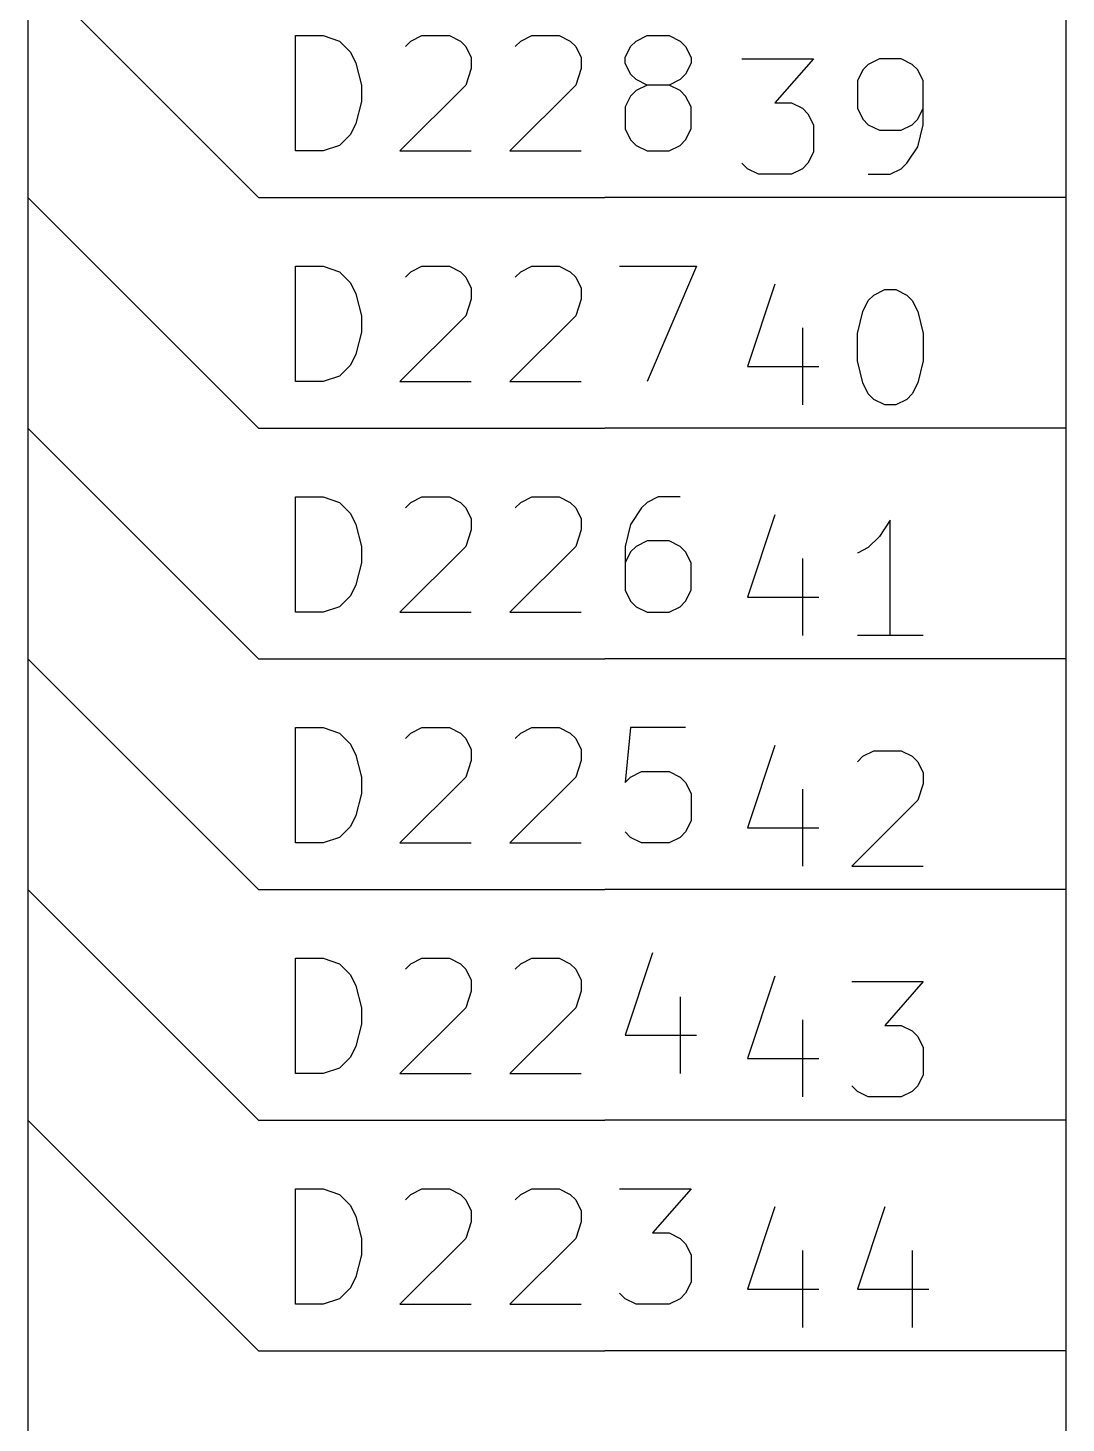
# Model space of a CAD drawing. Extents: x 0.4 to 11.3, y -7.9 to -0.4.
# Drawn here: x 3.8 to 4.25, y -6.931 to -6.326 of the extents above; entities that cross this region are included whole.
import ezdxf

# ---------------------------------------------------------------- set-up
doc = ezdxf.new("R2010")
doc.units = 0
doc.header["$MEASUREMENT"] = 0
for name, color, linetype in [('BLUE2', 5, 'CONTINUOUS'), ('GRAY1', 251, 'CONTINUOUS'), ('GREEN3', 91, 'CONTINUOUS'), ('LYELLOW', 51, 'CONTINUOUS'), ('RED2', 1, 'CONTINUOUS'), ('RED3', 11, 'CONTINUOUS')]:
    doc.layers.add(name, color=color, linetype=linetype)

msp = doc.modelspace()

# ---------------------------------------------------------------- linework, layer by layer
at = {"layer": 'BLUE2', "linetype": 'CONTINUOUS'}
for p, q in [((3.8, -6.3), (3.8, -6.4)), ((3.8, -6.4), (3.8, -6.5)), ((3.8, -6.5), (3.8, -6.6)), ((3.8, -6.6), (3.8, -6.7)), ((3.8, -6.7), (3.8, -6.8)), ((3.8, -6.8), (3.8, -7.45))]:
    msp.add_line(p, q, dxfattribs=at)
at = {"layer": 'GRAY1', "linetype": 'CONTINUOUS'}
for p, q in [((3.91601, -6.3798), (3.91601, -6.3298)), ((3.91601, -6.3298), (3.92792, -6.3298)), ((3.92792, -6.3298), (3.93506, -6.33218)), ((3.93506, -6.33218), (3.93982, -6.33694)), ((3.96363, -6.33456), (3.96601, -6.33218)), ((3.96601, -6.33218), (3.97078, -6.3298)), ((3.97078, -6.3298), (3.98268, -6.3298)), ((3.98268, -6.3298), (3.98744, -6.33218)), ((3.98744, -6.33218), (3.98982, -6.33456)), ((4.01125, -6.33456), (4.01363, -6.33218)), ((4.01363, -6.33218), (4.01839, -6.3298)), ((4.01839, -6.3298), (4.0303, -6.3298)), ((4.0303, -6.3298), (4.03506, -6.33218)), ((4.03506, -6.33218), (4.03744, -6.33456)), ((4.06125, -6.33456), (4.06363, -6.33218)), ((4.06363, -6.33218), (4.06839, -6.3298)), ((4.06839, -6.3298), (4.07792, -6.3298)), ((4.07792, -6.3298), (4.08268, -6.33218)), ((4.08268, -6.33218), (4.08506, -6.33456)), ((3.93982, -6.33694), (3.9422, -6.3417)), ((3.98982, -6.33456), (3.9922, -6.33932)), ((4.03744, -6.33456), (4.03982, -6.33932)), ((4.05887, -6.33932), (4.06125, -6.33456)), ((4.08506, -6.33456), (4.08744, -6.33932)), ((3.9422, -6.3417), (3.94458, -6.35123)), ((3.9922, -6.34409), (3.98982, -6.35123)), ((3.9922, -6.33932), (3.9922, -6.34409)), ((4.03982, -6.34409), (4.03744, -6.35123)), ((4.03982, -6.33932), (4.03982, -6.34409)), ((4.05887, -6.3417), (4.05887, -6.33932)), ((4.06125, -6.34647), (4.05887, -6.3417)), ((4.08744, -6.3417), (4.08506, -6.34647)), ((4.08744, -6.33932), (4.08744, -6.3417)), ((4.06363, -6.34885), (4.06125, -6.34647)), ((4.06839, -6.35123), (4.06363, -6.34885)), ((4.08268, -6.34885), (4.07792, -6.35123)), ((4.08506, -6.34647), (4.08268, -6.34885)), ((3.94458, -6.35123), (3.94458, -6.35837)), ((3.98982, -6.35123), (3.96125, -6.3798)), ((4.03744, -6.35123), (4.00887, -6.3798)), ((4.06125, -6.35599), (4.05887, -6.36075)), ((4.06363, -6.35361), (4.06125, -6.35599)), ((4.06839, -6.35123), (4.06363, -6.35361)), ((4.07792, -6.35123), (4.06839, -6.35123)), ((4.08268, -6.35361), (4.07792, -6.35123)), ((4.08506, -6.35599), (4.08268, -6.35361)), ((4.08744, -6.36075), (4.08506, -6.35599)), ((3.94458, -6.35837), (3.9422, -6.36789)), ((4.05887, -6.36075), (4.05887, -6.37028)), ((4.08744, -6.37028), (4.08744, -6.36075)), ((3.9422, -6.36789), (3.93982, -6.37266)), ((3.93982, -6.37266), (3.93506, -6.37742)), ((4.05887, -6.37028), (4.06125, -6.37504)), ((4.06125, -6.37504), (4.06363, -6.37742)), ((4.08268, -6.37742), (4.08506, -6.37504)), ((4.08506, -6.37504), (4.08744, -6.37028)), ((3.92792, -6.3798), (3.91601, -6.3798)), ((3.93506, -6.37742), (3.92792, -6.3798)), ((3.96125, -6.3798), (3.9922, -6.3798)), ((4.00887, -6.3798), (4.03982, -6.3798)), ((4.06363, -6.37742), (4.06839, -6.3798)), ((4.06839, -6.3798), (4.07792, -6.3798)), ((4.07792, -6.3798), (4.08268, -6.37742)), ((3.91601, -6.4798), (3.91601, -6.4298)), ((3.91601, -6.4298), (3.92792, -6.4298)), ((3.92792, -6.4298), (3.93506, -6.43218)), ((3.93506, -6.43218), (3.93982, -6.43694)), ((3.96363, -6.43456), (3.96601, -6.43218)), ((3.96601, -6.43218), (3.97078, -6.4298)), ((3.97078, -6.4298), (3.98268, -6.4298)), ((3.98268, -6.4298), (3.98744, -6.43218)), ((3.98744, -6.43218), (3.98982, -6.43456)), ((3.98982, -6.43456), (3.9922, -6.43932)), ((4.01125, -6.43456), (4.01363, -6.43218)), ((4.01363, -6.43218), (4.01839, -6.4298)), ((4.01839, -6.4298), (4.0303, -6.4298)), ((4.0303, -6.4298), (4.03506, -6.43218)), ((4.03506, -6.43218), (4.03744, -6.43456)), ((4.03744, -6.43456), (4.03982, -6.43932)), ((4.05649, -6.4298), (4.08982, -6.4298)), ((4.08982, -6.4298), (4.06839, -6.4798)), ((3.93982, -6.43694), (3.9422, -6.4417)), ((3.9422, -6.4417), (3.94458, -6.45123)), ((3.9922, -6.43932), (3.9922, -6.44409)), ((4.03982, -6.43932), (4.03982, -6.44409)), ((3.9922, -6.44409), (3.98982, -6.45123)), ((4.03982, -6.44409), (4.03744, -6.45123)), ((3.94458, -6.45123), (3.94458, -6.45837)), ((3.98982, -6.45123), (3.96125, -6.4798)), ((4.03744, -6.45123), (4.00887, -6.4798)), ((3.94458, -6.45837), (3.9422, -6.46789)), ((3.9422, -6.46789), (3.93982, -6.47266)), ((3.93506, -6.47742), (3.92792, -6.4798)), ((3.93982, -6.47266), (3.93506, -6.47742)), ((3.92792, -6.4798), (3.91601, -6.4798)), ((3.96125, -6.4798), (3.9922, -6.4798)), ((4.00887, -6.4798), (4.03982, -6.4798)), ((3.91601, -6.5798), (3.91601, -6.5298)), ((3.91601, -6.5298), (3.92792, -6.5298)), ((3.92792, -6.5298), (3.93506, -6.53218)), ((3.93506, -6.53218), (3.93982, -6.53694)), ((3.96363, -6.53456), (3.96601, -6.53218)), ((3.96601, -6.53218), (3.97078, -6.5298)), ((3.97078, -6.5298), (3.98268, -6.5298)), ((3.98268, -6.5298), (3.98744, -6.53218)), ((3.98744, -6.53218), (3.98982, -6.53456)), ((4.01125, -6.53456), (4.01363, -6.53218)), ((4.01363, -6.53218), (4.01839, -6.5298)), ((4.01839, -6.5298), (4.0303, -6.5298)), ((4.0303, -6.5298), (4.03506, -6.53218)), ((4.03506, -6.53218), (4.03744, -6.53456)), ((4.06839, -6.53218), (4.06601, -6.53456)), ((4.07315, -6.5298), (4.06839, -6.53218)), ((4.08268, -6.5298), (4.07315, -6.5298)), ((3.93982, -6.53694), (3.9422, -6.5417)), ((3.98982, -6.53456), (3.9922, -6.53932)), ((4.03744, -6.53456), (4.03982, -6.53932)), ((4.06601, -6.53456), (4.06125, -6.5417)), ((3.9422, -6.5417), (3.94458, -6.55123)), ((3.9922, -6.54409), (3.98982, -6.55123)), ((3.9922, -6.53932), (3.9922, -6.54409)), ((4.03982, -6.54409), (4.03744, -6.55123)), ((4.03982, -6.53932), (4.03982, -6.54409)), ((4.06125, -6.5417), (4.05887, -6.55123)), ((4.06839, -6.54885), (4.06363, -6.55123)), ((4.07792, -6.54885), (4.06839, -6.54885)), ((4.08268, -6.55123), (4.07792, -6.54885)), ((3.94458, -6.55123), (3.94458, -6.55837)), ((3.98982, -6.55123), (3.96125, -6.5798)), ((4.03744, -6.55123), (4.00887, -6.5798)), ((4.05887, -6.55123), (4.05887, -6.57028)), ((4.06125, -6.55361), (4.05887, -6.55837)), ((4.06363, -6.55123), (4.06125, -6.55361)), ((4.08506, -6.55361), (4.08268, -6.55123)), ((4.08744, -6.55837), (4.08506, -6.55361)), ((3.94458, -6.55837), (3.9422, -6.56789)), ((4.08744, -6.57028), (4.08744, -6.55837)), ((3.9422, -6.56789), (3.93982, -6.57266)), ((3.93982, -6.57266), (3.93506, -6.57742)), ((4.05887, -6.57028), (4.06125, -6.57504)), ((4.08506, -6.57504), (4.08744, -6.57028)), ((3.92792, -6.5798), (3.91601, -6.5798)), ((3.93506, -6.57742), (3.92792, -6.5798)), ((3.96125, -6.5798), (3.9922, -6.5798)), ((4.00887, -6.5798), (4.03982, -6.5798)), ((4.06125, -6.57504), (4.06363, -6.57742)), ((4.06363, -6.57742), (4.06839, -6.5798)), ((4.06839, -6.5798), (4.07792, -6.5798)), ((4.07792, -6.5798), (4.08268, -6.57742)), ((4.08268, -6.57742), (4.08506, -6.57504)), ((3.91601, -6.6798), (3.91601, -6.6298)), ((3.91601, -6.6298), (3.92792, -6.6298)), ((3.92792, -6.6298), (3.93506, -6.63218)), ((3.93506, -6.63218), (3.93982, -6.63694)), ((3.96363, -6.63456), (3.96601, -6.63218)), ((3.96601, -6.63218), (3.97078, -6.6298)), ((3.97078, -6.6298), (3.98268, -6.6298)), ((3.98268, -6.6298), (3.98744, -6.63218)), ((3.98744, -6.63218), (3.98982, -6.63456)), ((3.98982, -6.63456), (3.9922, -6.63932)), ((4.01125, -6.63456), (4.01363, -6.63218)), ((4.01363, -6.63218), (4.01839, -6.6298)), ((4.01839, -6.6298), (4.0303, -6.6298)), ((4.0303, -6.6298), (4.03506, -6.63218)), ((4.03506, -6.63218), (4.03744, -6.63456)), ((4.03744, -6.63456), (4.03982, -6.63932)), ((4.06125, -6.6298), (4.05887, -6.65361)), ((4.08506, -6.6298), (4.06125, -6.6298)), ((3.93982, -6.63694), (3.9422, -6.6417)), ((3.9922, -6.63932), (3.9922, -6.64409)), ((4.03982, -6.63932), (4.03982, -6.64409)), ((3.9422, -6.6417), (3.94458, -6.65123)), ((3.9922, -6.64409), (3.98982, -6.65123)), ((4.03982, -6.64409), (4.03744, -6.65123)), ((3.94458, -6.65123), (3.94458, -6.65837)), ((3.98982, -6.65123), (3.96125, -6.6798)), ((4.03744, -6.65123), (4.00887, -6.6798)), ((4.05887, -6.65361), (4.06125, -6.65123)), ((4.06125, -6.65123), (4.06601, -6.64885)), ((4.06601, -6.64885), (4.07792, -6.64885)), ((4.07792, -6.64885), (4.08268, -6.65123)), ((4.08268, -6.65123), (4.08506, -6.65361)), ((3.94458, -6.65837), (3.9422, -6.66789)), ((4.08506, -6.65361), (4.08744, -6.65837)), ((4.08744, -6.65837), (4.08744, -6.67028)), ((3.9422, -6.66789), (3.93982, -6.67266)), ((4.08744, -6.67028), (4.08506, -6.67504)), ((3.93506, -6.67742), (3.92792, -6.6798)), ((3.93982, -6.67266), (3.93506, -6.67742)), ((4.06125, -6.67742), (4.05887, -6.67504)), ((4.06601, -6.6798), (4.06125, -6.67742)), ((4.08268, -6.67742), (4.07792, -6.6798)), ((4.08506, -6.67504), (4.08268, -6.67742)), ((3.92792, -6.6798), (3.91601, -6.6798)), ((3.96125, -6.6798), (3.9922, -6.6798)), ((4.00887, -6.6798), (4.03982, -6.6798)), ((4.07792, -6.6798), (4.06601, -6.6798)), ((3.91601, -6.7798), (3.91601, -6.7298)), ((3.91601, -6.7298), (3.92792, -6.7298)), ((3.92792, -6.7298), (3.93506, -6.73218)), ((3.96601, -6.73218), (3.97078, -6.7298)), ((3.97078, -6.7298), (3.98268, -6.7298)), ((3.98268, -6.7298), (3.98744, -6.73218)), ((4.01363, -6.73218), (4.01839, -6.7298)), ((4.01839, -6.7298), (4.0303, -6.7298)), ((4.0303, -6.7298), (4.03506, -6.73218)), ((4.07077, -6.72742), (4.05887, -6.76313)), ((3.93506, -6.73218), (3.93982, -6.73694)), ((3.93982, -6.73694), (3.9422, -6.7417)), ((3.96363, -6.73456), (3.96601, -6.73218)), ((3.98744, -6.73218), (3.98982, -6.73456)), ((3.98982, -6.73456), (3.9922, -6.73932)), ((4.01125, -6.73456), (4.01363, -6.73218)), ((4.03506, -6.73218), (4.03744, -6.73456)), ((4.03744, -6.73456), (4.03982, -6.73932)), ((3.9422, -6.7417), (3.94458, -6.75123)), ((3.9922, -6.74409), (3.98982, -6.75123)), ((3.9922, -6.73932), (3.9922, -6.74409)), ((4.03982, -6.74409), (4.03744, -6.75123)), ((4.03982, -6.73932), (4.03982, -6.74409)), ((4.08268, -6.74647), (4.08268, -6.7798)), ((3.94458, -6.75123), (3.94458, -6.75837)), ((3.98982, -6.75123), (3.96125, -6.7798)), ((4.03744, -6.75123), (4.00887, -6.7798)), ((3.94458, -6.75837), (3.9422, -6.76789)), ((3.9422, -6.76789), (3.93982, -6.77266)), ((4.05887, -6.76313), (4.08982, -6.76313)), ((3.93982, -6.77266), (3.93506, -6.77742)), ((3.92792, -6.7798), (3.91601, -6.7798)), ((3.93506, -6.77742), (3.92792, -6.7798)), ((3.96125, -6.7798), (3.9922, -6.7798)), ((4.00887, -6.7798), (4.03982, -6.7798)), ((3.91601, -6.8798), (3.91601, -6.8298)), ((3.91601, -6.8298), (3.92792, -6.8298)), ((3.92792, -6.8298), (3.93506, -6.83218)), ((3.93506, -6.83218), (3.93982, -6.83694)), ((3.96363, -6.83456), (3.96601, -6.83218)), ((3.96601, -6.83218), (3.97078, -6.8298)), ((3.97078, -6.8298), (3.98268, -6.8298)), ((3.98268, -6.8298), (3.98744, -6.83218)), ((3.98744, -6.83218), (3.98982, -6.83456)), ((3.98982, -6.83456), (3.9922, -6.83932)), ((4.01125, -6.83456), (4.01363, -6.83218)), ((4.01363, -6.83218), (4.01839, -6.8298)), ((4.01839, -6.8298), (4.0303, -6.8298)), ((4.0303, -6.8298), (4.03506, -6.83218)), ((4.03506, -6.83218), (4.03744, -6.83456)), ((4.03744, -6.83456), (4.03982, -6.83932)), ((4.05649, -6.8298), (4.08744, -6.8298)), ((4.08744, -6.8298), (4.07077, -6.84885)), ((3.93982, -6.83694), (3.9422, -6.8417)), ((3.9922, -6.83932), (3.9922, -6.84409)), ((4.03982, -6.83932), (4.03982, -6.84409)), ((3.9422, -6.8417), (3.94458, -6.85123)), ((3.9922, -6.84409), (3.98982, -6.85123)), ((4.03982, -6.84409), (4.03744, -6.85123)), ((3.94458, -6.85123), (3.94458, -6.85837)), ((3.98982, -6.85123), (3.96125, -6.8798)), ((4.03744, -6.85123), (4.00887, -6.8798)), ((4.07077, -6.84885), (4.07792, -6.84885)), ((4.07792, -6.84885), (4.08268, -6.85123)), ((4.08268, -6.85123), (4.08506, -6.85361)), ((3.94458, -6.85837), (3.9422, -6.86789)), ((4.08506, -6.85361), (4.08744, -6.85837)), ((4.08744, -6.85837), (4.08744, -6.87028)), ((3.9422, -6.86789), (3.93982, -6.87266)), ((4.08744, -6.87028), (4.08506, -6.87504)), ((3.93982, -6.87266), (3.93506, -6.87742)), ((4.05887, -6.87742), (4.05649, -6.87504)), ((4.08506, -6.87504), (4.08268, -6.87742)), ((3.92792, -6.8798), (3.91601, -6.8798)), ((3.93506, -6.87742), (3.92792, -6.8798)), ((3.96125, -6.8798), (3.9922, -6.8798)), ((4.00887, -6.8798), (4.03982, -6.8798)), ((4.06363, -6.8798), (4.05887, -6.87742)), ((4.07792, -6.8798), (4.06363, -6.8798)), ((4.08268, -6.87742), (4.07792, -6.8798))]:
    msp.add_line(p, q, dxfattribs=at)
at = {"layer": 'GREEN3', "linetype": 'CONTINUOUS'}
for p, q in [((3.8, -6.3), (3.9, -6.4)), ((3.8, -6.4), (3.9, -6.5)), ((3.9, -6.4), (4.05, -6.4)), ((3.8, -6.5), (3.9, -6.6)), ((3.9, -6.5), (4.05, -6.5)), ((3.8, -6.6), (3.9, -6.7)), ((3.9, -6.6), (4.05, -6.6)), ((3.8, -6.7), (3.9, -6.8)), ((3.9, -6.7), (4.05, -6.7)), ((3.8, -6.8), (3.9, -6.9)), ((3.9, -6.8), (4.05, -6.8)), ((3.9, -6.9), (4.05, -6.9))]:
    msp.add_line(p, q, dxfattribs=at)
at = {"layer": 'LYELLOW', "linetype": 'CONTINUOUS'}
msp.add_line((4.25, -7), (4.25, -5.8), dxfattribs=at)
at = {"layer": 'RED2', "linetype": 'CONTINUOUS'}
for p, q in [((4.25, -7), (4.25, -5.8)), ((4.25, -6.4), (4.05, -6.4)), ((4.25, -6.4), (4.05, -6.4)), ((4.25, -6.5), (4.05, -6.5)), ((4.25, -6.5), (4.05, -6.5)), ((4.25, -6.6), (4.05, -6.6)), ((4.25, -6.6), (4.05, -6.6)), ((4.25, -6.7), (4.05, -6.7)), ((4.25, -6.7), (4.05, -6.7)), ((4.25, -6.8), (4.05, -6.8)), ((4.25, -6.8), (4.05, -6.8)), ((4.25, -6.9), (4.05, -6.9)), ((4.25, -6.9), (4.05, -6.9))]:
    msp.add_line(p, q, dxfattribs=at)
at = {"layer": 'RED3', "linetype": 'CONTINUOUS'}
for p, q in [((4.10952, -6.33988), (4.14048, -6.33988)), ((4.10952, -6.33988), (4.14048, -6.33988)), ((4.14048, -6.33988), (4.12381, -6.35893)), ((4.14048, -6.33988), (4.12381, -6.35893)), ((4.1619, -6.34464), (4.15952, -6.3494)), ((4.1619, -6.34464), (4.15952, -6.3494)), ((4.16428, -6.34226), (4.1619, -6.34464)), ((4.16428, -6.34226), (4.1619, -6.34464)), ((4.16905, -6.33988), (4.16428, -6.34226)), ((4.16905, -6.33988), (4.16428, -6.34226)), ((4.17857, -6.33988), (4.16905, -6.33988)), ((4.17857, -6.33988), (4.16905, -6.33988)), ((4.18333, -6.34226), (4.17857, -6.33988)), ((4.18333, -6.34226), (4.17857, -6.33988)), ((4.18571, -6.34464), (4.18333, -6.34226)), ((4.18571, -6.34464), (4.18333, -6.34226)), ((4.18809, -6.3494), (4.18571, -6.34464)), ((4.18809, -6.3494), (4.18571, -6.34464)), ((4.15952, -6.3494), (4.15952, -6.36131)), ((4.15952, -6.3494), (4.15952, -6.36131)), ((4.18809, -6.36845), (4.18809, -6.3494)), ((4.18809, -6.36845), (4.18809, -6.3494)), ((4.12381, -6.35893), (4.13095, -6.35893)), ((4.12381, -6.35893), (4.13095, -6.35893)), ((4.13095, -6.35893), (4.13571, -6.36131)), ((4.13095, -6.35893), (4.13571, -6.36131)), ((4.13571, -6.36131), (4.13809, -6.36369)), ((4.13571, -6.36131), (4.13809, -6.36369)), ((4.15952, -6.36131), (4.1619, -6.36607)), ((4.15952, -6.36131), (4.1619, -6.36607)), ((4.18571, -6.36607), (4.18809, -6.36131)), ((4.18571, -6.36607), (4.18809, -6.36131)), ((4.13809, -6.36369), (4.14048, -6.36845)), ((4.13809, -6.36369), (4.14048, -6.36845)), ((4.14048, -6.36845), (4.14048, -6.38035)), ((4.14048, -6.36845), (4.14048, -6.38035)), ((4.1619, -6.36607), (4.16428, -6.36845)), ((4.1619, -6.36607), (4.16428, -6.36845)), ((4.16428, -6.36845), (4.16905, -6.37083)), ((4.16428, -6.36845), (4.16905, -6.37083)), ((4.17857, -6.37083), (4.18333, -6.36845)), ((4.17857, -6.37083), (4.18333, -6.36845)), ((4.18333, -6.36845), (4.18571, -6.36607)), ((4.18333, -6.36845), (4.18571, -6.36607)), ((4.18571, -6.37797), (4.18809, -6.36845)), ((4.18571, -6.37797), (4.18809, -6.36845)), ((4.16905, -6.37083), (4.17857, -6.37083)), ((4.16905, -6.37083), (4.17857, -6.37083)), ((4.14048, -6.38035), (4.13809, -6.38512)), ((4.14048, -6.38035), (4.13809, -6.38512)), ((4.18095, -6.38512), (4.18571, -6.37797)), ((4.18095, -6.38512), (4.18571, -6.37797)), ((4.11191, -6.3875), (4.10952, -6.38512)), ((4.11191, -6.3875), (4.10952, -6.38512)), ((4.13809, -6.38512), (4.13571, -6.3875)), ((4.13809, -6.38512), (4.13571, -6.3875)), ((4.17857, -6.3875), (4.18095, -6.38512)), ((4.17857, -6.3875), (4.18095, -6.38512)), ((4.11667, -6.38988), (4.11191, -6.3875)), ((4.11667, -6.38988), (4.11191, -6.3875)), ((4.13095, -6.38988), (4.11667, -6.38988)), ((4.13095, -6.38988), (4.11667, -6.38988)), ((4.13571, -6.3875), (4.13095, -6.38988)), ((4.13571, -6.3875), (4.13095, -6.38988)), ((4.16428, -6.38988), (4.17381, -6.38988)), ((4.16428, -6.38988), (4.17381, -6.38988)), ((4.17381, -6.38988), (4.17857, -6.3875)), ((4.17381, -6.38988), (4.17857, -6.3875)), ((4.12381, -6.4375), (4.11191, -6.47321)), ((4.12381, -6.4375), (4.11191, -6.47321)), ((4.16667, -6.44226), (4.17143, -6.43988)), ((4.16667, -6.44226), (4.17143, -6.43988)), ((4.17143, -6.43988), (4.17619, -6.43988)), ((4.17143, -6.43988), (4.17619, -6.43988)), ((4.17619, -6.43988), (4.18095, -6.44226)), ((4.17619, -6.43988), (4.18095, -6.44226)), ((4.1619, -6.4494), (4.16428, -6.44464)), ((4.1619, -6.4494), (4.16428, -6.44464)), ((4.16428, -6.44464), (4.16667, -6.44226)), ((4.16428, -6.44464), (4.16667, -6.44226)), ((4.18095, -6.44226), (4.18333, -6.44464)), ((4.18095, -6.44226), (4.18333, -6.44464)), ((4.18333, -6.44464), (4.18571, -6.4494)), ((4.18333, -6.44464), (4.18571, -6.4494)), ((4.15952, -6.45893), (4.1619, -6.4494)), ((4.15952, -6.45893), (4.1619, -6.4494)), ((4.18571, -6.4494), (4.18809, -6.45893)), ((4.18571, -6.4494), (4.18809, -6.45893)), ((4.13571, -6.45655), (4.13571, -6.48988)), ((4.13571, -6.45655), (4.13571, -6.48988)), ((4.15952, -6.47083), (4.15952, -6.45893)), ((4.15952, -6.47083), (4.15952, -6.45893)), ((4.18809, -6.45893), (4.18809, -6.47083)), ((4.18809, -6.45893), (4.18809, -6.47083)), ((4.1619, -6.48035), (4.15952, -6.47083)), ((4.1619, -6.48035), (4.15952, -6.47083)), ((4.18809, -6.47083), (4.18571, -6.48035)), ((4.18809, -6.47083), (4.18571, -6.48035)), ((4.11191, -6.47321), (4.14285, -6.47321)), ((4.11191, -6.47321), (4.14285, -6.47321)), ((4.16428, -6.48512), (4.1619, -6.48035)), ((4.16428, -6.48512), (4.1619, -6.48035)), ((4.18571, -6.48035), (4.18333, -6.48512)), ((4.18571, -6.48035), (4.18333, -6.48512)), ((4.16667, -6.4875), (4.16428, -6.48512)), ((4.16667, -6.4875), (4.16428, -6.48512)), ((4.17143, -6.48988), (4.16667, -6.4875)), ((4.17143, -6.48988), (4.16667, -6.4875)), ((4.17619, -6.48988), (4.17143, -6.48988)), ((4.17619, -6.48988), (4.17143, -6.48988)), ((4.18095, -6.4875), (4.17619, -6.48988)), ((4.18095, -6.4875), (4.17619, -6.48988)), ((4.18333, -6.48512), (4.18095, -6.4875)), ((4.18333, -6.48512), (4.18095, -6.4875)), ((4.12381, -6.5375), (4.11191, -6.57321)), ((4.12381, -6.5375), (4.11191, -6.57321)), ((4.17381, -6.53988), (4.16905, -6.54702)), ((4.17381, -6.53988), (4.16905, -6.54702)), ((4.17381, -6.58988), (4.17381, -6.53988)), ((4.17381, -6.58988), (4.17381, -6.53988)), ((4.16905, -6.54702), (4.16428, -6.55178)), ((4.16905, -6.54702), (4.16428, -6.55178)), ((4.13571, -6.55655), (4.13571, -6.58988)), ((4.13571, -6.55655), (4.13571, -6.58988)), ((4.16428, -6.55178), (4.15952, -6.55417)), ((4.16428, -6.55178), (4.15952, -6.55417)), ((4.11191, -6.57321), (4.14285, -6.57321)), ((4.11191, -6.57321), (4.14285, -6.57321)), ((4.18809, -6.58988), (4.15952, -6.58988)), ((4.18809, -6.58988), (4.15952, -6.58988)), ((4.12381, -6.6375), (4.11191, -6.67321)), ((4.12381, -6.6375), (4.11191, -6.67321)), ((4.1619, -6.64226), (4.16667, -6.63988)), ((4.1619, -6.64226), (4.16667, -6.63988)), ((4.16667, -6.63988), (4.17857, -6.63988)), ((4.16667, -6.63988), (4.17857, -6.63988)), ((4.17857, -6.63988), (4.18333, -6.64226)), ((4.17857, -6.63988), (4.18333, -6.64226)), ((4.15952, -6.64464), (4.1619, -6.64226)), ((4.15952, -6.64464), (4.1619, -6.64226)), ((4.18333, -6.64226), (4.18571, -6.64464)), ((4.18333, -6.64226), (4.18571, -6.64464)), ((4.18571, -6.64464), (4.18809, -6.6494)), ((4.18571, -6.64464), (4.18809, -6.6494)), ((4.18809, -6.6494), (4.18809, -6.65417)), ((4.18809, -6.6494), (4.18809, -6.65417)), ((4.13571, -6.65655), (4.13571, -6.68988)), ((4.13571, -6.65655), (4.13571, -6.68988)), ((4.18809, -6.65417), (4.18571, -6.66131)), ((4.18809, -6.65417), (4.18571, -6.66131)), ((4.18571, -6.66131), (4.15714, -6.68988)), ((4.18571, -6.66131), (4.15714, -6.68988)), ((4.11191, -6.67321), (4.14285, -6.67321)), ((4.11191, -6.67321), (4.14285, -6.67321)), ((4.15714, -6.68988), (4.18809, -6.68988)), ((4.15714, -6.68988), (4.18809, -6.68988)), ((4.12381, -6.7375), (4.11191, -6.77321)), ((4.12381, -6.7375), (4.11191, -6.77321)), ((4.15714, -6.73988), (4.18809, -6.73988)), ((4.15714, -6.73988), (4.18809, -6.73988)), ((4.18809, -6.73988), (4.17143, -6.75893)), ((4.18809, -6.73988), (4.17143, -6.75893)), ((4.13571, -6.75655), (4.13571, -6.78988)), ((4.13571, -6.75655), (4.13571, -6.78988)), ((4.17143, -6.75893), (4.17857, -6.75893)), ((4.17143, -6.75893), (4.17857, -6.75893)), ((4.17857, -6.75893), (4.18333, -6.76131)), ((4.17857, -6.75893), (4.18333, -6.76131)), ((4.18333, -6.76131), (4.18571, -6.76369)), ((4.18333, -6.76131), (4.18571, -6.76369)), ((4.18571, -6.76369), (4.18809, -6.76845)), ((4.18571, -6.76369), (4.18809, -6.76845)), ((4.11191, -6.77321), (4.14285, -6.77321)), ((4.11191, -6.77321), (4.14285, -6.77321)), ((4.18809, -6.76845), (4.18809, -6.78035)), ((4.18809, -6.76845), (4.18809, -6.78035)), ((4.18809, -6.78035), (4.18571, -6.78512)), ((4.18809, -6.78035), (4.18571, -6.78512)), ((4.15952, -6.7875), (4.15714, -6.78512)), ((4.15952, -6.7875), (4.15714, -6.78512)), ((4.18571, -6.78512), (4.18333, -6.7875)), ((4.18571, -6.78512), (4.18333, -6.7875)), ((4.16428, -6.78988), (4.15952, -6.7875)), ((4.16428, -6.78988), (4.15952, -6.7875)), ((4.17857, -6.78988), (4.16428, -6.78988)), ((4.17857, -6.78988), (4.16428, -6.78988)), ((4.18333, -6.7875), (4.17857, -6.78988)), ((4.18333, -6.7875), (4.17857, -6.78988)), ((4.12381, -6.8375), (4.11191, -6.87321)), ((4.12381, -6.8375), (4.11191, -6.87321)), ((4.17143, -6.8375), (4.15952, -6.87321)), ((4.17143, -6.8375), (4.15952, -6.87321)), ((4.13571, -6.85655), (4.13571, -6.88988)), ((4.13571, -6.85655), (4.13571, -6.88988)), ((4.18333, -6.85655), (4.18333, -6.88988)), ((4.18333, -6.85655), (4.18333, -6.88988)), ((4.11191, -6.87321), (4.14285, -6.87321)), ((4.11191, -6.87321), (4.14285, -6.87321)), ((4.15952, -6.87321), (4.19047, -6.87321)), ((4.15952, -6.87321), (4.19047, -6.87321))]:
    msp.add_line(p, q, dxfattribs=at)

doc.saveas('drawing.dxf')
